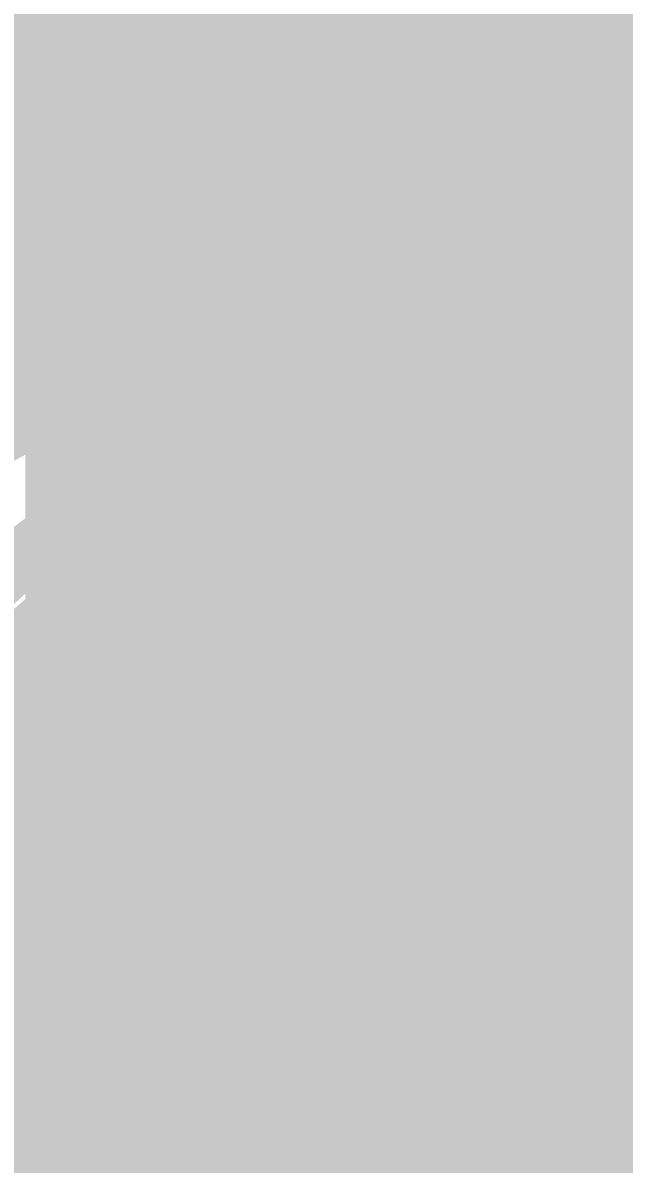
# Model space of a CAD drawing. Header units: inches. Extents: x -0.355 to 0.355, y -0.355 to 0.355.
# Drawn here: x -0.00402 to 0.01549, y 0.10452 to 0.14153 of the extents above; entities that cross this region are included whole.
import ezdxf

# ---------------------------------------------------------------- set-up
doc = ezdxf.new("R2010")
doc.units = ezdxf.units.IN
doc.header["$MEASUREMENT"] = 0
for name, color, linetype in [('BottomLayer', 5, 'Continuous'), ('BottomPaste', 16, 'Continuous'), ('BottomSolder', 6, 'Continuous'), ('Mechanical15', 56, 'Continuous'), ('TopLayer', 1, 'Continuous'), ('TopOverlay', 2, 'Continuous'), ('TopPaste', 8, 'Continuous'), ('TopSolder', 216, 'Continuous')]:
    doc.layers.add(name, color=color, linetype=linetype)
doc.styles.add('Arial', font='', dxfattribs={"height": 0.2})
doc.styles.get('Arial').set_extended_font_data('Arial')

# ---------------------------------------------------------------- blocks, each defined once
blk = doc.blocks.new('BF83112DW7_D_7_F_4_B_4')
at = {"layer": 'BottomLayer'}
blk.add_hatch(color=5, dxfattribs=at).paths.add_polyline_path([(0.106301, -0.011811), (0.13386, -0.011811), (0.13386, -0.035433), (0.106301, -0.035433)])
at = {"layer": 'BottomPaste'}
blk.add_hatch(color=16, dxfattribs=at).paths.add_polyline_path([(0.106301, -0.011811), (0.13386, -0.011811), (0.13386, -0.035433), (0.106301, -0.035433)])
at = {"layer": 'BottomSolder'}
blk.add_hatch(color=6, dxfattribs=at).paths.add_polyline_path([(0.102301, -0.007811), (0.13786, -0.007811), (0.13786, -0.039433), (0.102301, -0.039433)])
blk = doc.blocks.new('TP__0_5__8')
at = {"layer": 'Mechanical15'}
h = blk.add_hatch(color=56, dxfattribs=at)
edge = h.paths.add_edge_path()
edge.add_arc((0, 0), 0.001969, 0, 360)
at = {"layer": 'TopLayer'}
h = blk.add_hatch(color=1, dxfattribs=at)
edge = h.paths.add_edge_path()
edge.add_arc((0, 0), 0.009843, 0, 360)
at = {"layer": 'TopPaste'}
h = blk.add_hatch(color=8, dxfattribs=at)
edge = h.paths.add_edge_path()
edge.add_arc((0, 0), 0.009843, 0, 360)
at = {"layer": 'TopSolder'}
h = blk.add_hatch(color=216, dxfattribs=at)
edge = h.paths.add_edge_path()
edge.add_arc((0, 0), 0.013843, 0, 360)
at = {"layer": 'TopOverlay'}
for points in [[(0.014961, 0, 0.001969, 0.001969, 1), (-0.014961, 0, 0.001969, 0.001969, 1)], [(-0.015453, 0, 0.000984, 0.000984, 1), (-0.014469, 0, 0.000984, 0.000984, 1)], [(0.014469, 0, 0.000984, 0.000984, 1), (0.015453, 0, 0.000984, 0.000984, 1)]]:
    blk.add_lwpolyline(points, format="xyseb", close=True, dxfattribs=at)

msp = doc.modelspace()

# ---------------------------------------------------------------- linework, layer by layer
at = {"layer": 'BottomLayer'}
for points in [[(0.264103, -0.07874, 0.003937, 0.003937, -6.854099), (0.264103, 0.07874, 0.003937, 0.003937, 0)], [(-0.264103, 0.074803, 0.003937, 0.003937, -0.864689), (0.275591, -0.003937, 0.003937, 0.003937, 0)], [(-0.241465, 0.068054, 0.003937, 0.003937, -0.864689), (0.251969, -0.003937, 0.003937, 0.003937, 0)], [(0.009843, 0.125787, 0.003937, 0.003937, 0), (0.009843, 0.149017, 0.003937, 0.003937, 0)], [(-0.001969, 0.096458, 0.003937, 0.003937, 0), (-0.001969, 0.143703, 0.003937, 0.003937, 0)], [(-0.001969, 0.1435, 0.003937, 0.003937, 0), (0.009843, 0.1435, 0.003937, 0.003937, 0)], [(-0.001969, 0.143106, 0.003937, 0.003937, 0), (0.009843, 0.143106, 0.003937, 0.003937, 0)], [(-0.001969, 0.142712, 0.003937, 0.003937, 0), (0.009843, 0.142712, 0.003937, 0.003937, 0)], [(-0.001969, 0.142319, 0.003937, 0.003937, 0), (0.009843, 0.142319, 0.003937, 0.003937, 0)], [(-0.001969, 0.141925, 0.003937, 0.003937, 0), (0.009843, 0.141925, 0.003937, 0.003937, 0)], [(-0.001969, 0.141531, 0.003937, 0.003937, 0), (0.009843, 0.141531, 0.003937, 0.003937, 0)], [(-0.001969, 0.141138, 0.003937, 0.003937, 0), (0.009843, 0.141138, 0.003937, 0.003937, 0)], [(-0.001969, 0.140744, 0.003937, 0.003937, 0), (0.009843, 0.140744, 0.003937, 0.003937, 0)], [(-0.001969, 0.14035, 0.003937, 0.003937, 0), (0.009843, 0.14035, 0.003937, 0.003937, 0)], [(-0.001969, 0.139957, 0.003937, 0.003937, 0), (0.009843, 0.139957, 0.003937, 0.003937, 0)], [(-0.001969, 0.139563, 0.003937, 0.003937, 0), (0.009843, 0.139563, 0.003937, 0.003937, 0)], [(-0.001969, 0.139169, 0.003937, 0.003937, 0), (0.009843, 0.139169, 0.003937, 0.003937, 0)], [(-0.001969, 0.138775, 0.003937, 0.003937, 0), (0.009843, 0.138775, 0.003937, 0.003937, 0)], [(-0.001969, 0.138382, 0.003937, 0.003937, 0), (0.009843, 0.138382, 0.003937, 0.003937, 0)], [(-0.001969, 0.137988, 0.003937, 0.003937, 0), (0.009843, 0.137988, 0.003937, 0.003937, 0)], [(-0.001969, 0.137594, 0.003937, 0.003937, 0), (0.009843, 0.137594, 0.003937, 0.003937, 0)], [(-0.001969, 0.137201, 0.003937, 0.003937, 0), (0.009843, 0.137201, 0.003937, 0.003937, 0)], [(-0.001969, 0.136807, 0.003937, 0.003937, 0), (0.009843, 0.136807, 0.003937, 0.003937, 0)], [(-0.001969, 0.136413, 0.003937, 0.003937, 0), (0.009843, 0.136413, 0.003937, 0.003937, 0)], [(-0.001969, 0.13602, 0.003937, 0.003937, 0), (0.009843, 0.13602, 0.003937, 0.003937, 0)], [(-0.001969, 0.135626, 0.003937, 0.003937, 0), (0.009843, 0.135626, 0.003937, 0.003937, 0)], [(-0.001969, 0.135232, 0.003937, 0.003937, 0), (0.009843, 0.135232, 0.003937, 0.003937, 0)], [(-0.001969, 0.134839, 0.003937, 0.003937, 0), (0.009843, 0.134839, 0.003937, 0.003937, 0)], [(-0.001969, 0.134445, 0.003937, 0.003937, 0), (0.009843, 0.134445, 0.003937, 0.003937, 0)], [(-0.001969, 0.134051, 0.003937, 0.003937, 0), (0.009843, 0.134051, 0.003937, 0.003937, 0)], [(-0.001969, 0.133657, 0.003937, 0.003937, 0), (0.009843, 0.133657, 0.003937, 0.003937, 0)], [(-0.001969, 0.133264, 0.003937, 0.003937, 0), (0.009843, 0.133264, 0.003937, 0.003937, 0)], [(-0.001969, 0.13287, 0.003937, 0.003937, 0), (0.009843, 0.13287, 0.003937, 0.003937, 0)], [(-0.001969, 0.132476, 0.003937, 0.003937, 0), (0.009843, 0.132476, 0.003937, 0.003937, 0)], [(-0.001969, 0.132083, 0.003937, 0.003937, 0), (0.009843, 0.132083, 0.003937, 0.003937, 0)], [(-0.001969, 0.131689, 0.003937, 0.003937, 0), (0.009843, 0.131689, 0.003937, 0.003937, 0)], [(-0.001969, 0.131295, 0.003937, 0.003937, 0), (0.009843, 0.131295, 0.003937, 0.003937, 0)], [(-0.001969, 0.130902, 0.003937, 0.003937, 0), (0.009843, 0.130902, 0.003937, 0.003937, 0)], [(-0.001969, 0.130508, 0.003937, 0.003937, 0), (0.009843, 0.130508, 0.003937, 0.003937, 0)], [(-0.001969, 0.130114, 0.003937, 0.003937, 0), (0.009843, 0.130114, 0.003937, 0.003937, 0)], [(-0.001969, 0.12972, 0.003937, 0.003937, 0), (0.009843, 0.12972, 0.003937, 0.003937, 0)], [(-0.001969, 0.129327, 0.003937, 0.003937, 0), (0.009843, 0.129327, 0.003937, 0.003937, 0)], [(-0.001969, 0.128933, 0.003937, 0.003937, 0), (0.009843, 0.128933, 0.003937, 0.003937, 0)], [(-0.001969, 0.128539, 0.003937, 0.003937, 0), (0.009843, 0.128539, 0.003937, 0.003937, 0)], [(-0.001969, 0.128146, 0.003937, 0.003937, 0), (0.009843, 0.128146, 0.003937, 0.003937, 0)], [(-0.001969, 0.127752, 0.003937, 0.003937, 0), (0.009843, 0.127752, 0.003937, 0.003937, 0)], [(-0.001969, 0.127358, 0.003937, 0.003937, 0), (0.009843, 0.127358, 0.003937, 0.003937, 0)], [(-0.001969, 0.126965, 0.003937, 0.003937, 0), (0.009843, 0.126965, 0.003937, 0.003937, 0)], [(-0.001969, 0.126571, 0.003937, 0.003937, 0), (0.009843, 0.126571, 0.003937, 0.003937, 0)], [(-0.001969, 0.126177, 0.003937, 0.003937, 0), (0.009843, 0.126177, 0.003937, 0.003937, 0)], [(-0.001969, 0.125783, 0.003937, 0.003937, 0), (0.009839, 0.125783, 0.003937, 0.003937, 0)], [(0.005906, 0.116143, 0.003937, 0.003937, -0.196264), (0.009843, 0.125787, 0.003937, 0.003937, 0)], [(0.005906, 0.116143, 0.003937, 0.003937, -0.196264), (0.009843, 0.125787, 0.003937, 0.003937, 0)], [(-0.001969, 0.12539, 0.003937, 0.003937, 0), (0.009468, 0.12539, 0.003937, 0.003937, 0)], [(-0.001969, 0.124996, 0.003937, 0.003937, 0), (0.009125, 0.124996, 0.003937, 0.003937, 0)], [(-0.001969, 0.124602, 0.003937, 0.003937, 0), (0.008807, 0.124602, 0.003937, 0.003937, 0)], [(-0.001969, 0.124209, 0.003937, 0.003937, 0), (0.008512, 0.124209, 0.003937, 0.003937, 0)], [(-0.001969, 0.123815, 0.003937, 0.003937, 0), (0.008238, 0.123815, 0.003937, 0.003937, 0)], [(-0.001969, 0.123421, 0.003937, 0.003937, 0), (0.007984, 0.123421, 0.003937, 0.003937, 0)], [(-0.001969, 0.123027, 0.003937, 0.003937, 0), (0.007748, 0.123027, 0.003937, 0.003937, 0)], [(-0.001969, 0.122634, 0.003937, 0.003937, 0), (0.00753, 0.122634, 0.003937, 0.003937, 0)], [(-0.001969, 0.12224, 0.003937, 0.003937, 0), (0.007328, 0.12224, 0.003937, 0.003937, 0)], [(-0.001969, 0.121846, 0.003937, 0.003937, 0), (0.007141, 0.121846, 0.003937, 0.003937, 0)], [(-0.001969, 0.121453, 0.003937, 0.003937, 0), (0.006969, 0.121453, 0.003937, 0.003937, 0)], [(-0.001969, 0.121059, 0.003937, 0.003937, 0), (0.006812, 0.121059, 0.003937, 0.003937, 0)], [(-0.001969, 0.120665, 0.003937, 0.003937, 0), (0.006669, 0.120665, 0.003937, 0.003937, 0)], [(-0.001969, 0.120272, 0.003937, 0.003937, 0), (0.006538, 0.120272, 0.003937, 0.003937, 0)], [(-0.001969, 0.119878, 0.003937, 0.003937, 0), (0.006421, 0.119878, 0.003937, 0.003937, 0)], [(-0.001969, 0.119484, 0.003937, 0.003937, 0), (0.006317, 0.119484, 0.003937, 0.003937, 0)], [(-0.001969, 0.119091, 0.003937, 0.003937, 0), (0.006224, 0.119091, 0.003937, 0.003937, 0)], [(-0.001969, 0.118697, 0.003937, 0.003937, 0), (0.006144, 0.118697, 0.003937, 0.003937, 0)], [(-0.001969, 0.118303, 0.003937, 0.003937, 0), (0.006076, 0.118303, 0.003937, 0.003937, 0)], [(-0.001969, 0.117909, 0.003937, 0.003937, 0), (0.006019, 0.117909, 0.003937, 0.003937, 0)], [(-0.001969, 0.117516, 0.003937, 0.003937, 0), (0.005974, 0.117516, 0.003937, 0.003937, 0)], [(-0.001969, 0.117122, 0.003937, 0.003937, 0), (0.00594, 0.117122, 0.003937, 0.003937, 0)], [(-0.001969, 0.116728, 0.003937, 0.003937, 0), (0.005918, 0.116728, 0.003937, 0.003937, 0)], [(-0.001969, 0.116335, 0.003937, 0.003937, 0), (0.005907, 0.116335, 0.003937, 0.003937, 0)], [(0.005906, 0.019686, 0.003937, 0.003937, 0), (0.005906, 0.116143, 0.003937, 0.003937, 0)], [(-0.001969, 0.115941, 0.003937, 0.003937, 0), (0.005906, 0.115941, 0.003937, 0.003937, 0)], [(-0.001969, 0.115547, 0.003937, 0.003937, 0), (0.005906, 0.115547, 0.003937, 0.003937, 0)], [(-0.001969, 0.115154, 0.003937, 0.003937, 0), (0.005906, 0.115154, 0.003937, 0.003937, 0)], [(-0.001969, 0.11476, 0.003937, 0.003937, 0), (0.005906, 0.11476, 0.003937, 0.003937, 0)], [(-0.001969, 0.114366, 0.003937, 0.003937, 0), (0.005906, 0.114366, 0.003937, 0.003937, 0)], [(-0.001969, 0.113972, 0.003937, 0.003937, 0), (0.005906, 0.113972, 0.003937, 0.003937, 0)], [(-0.001969, 0.113579, 0.003937, 0.003937, 0), (0.005906, 0.113579, 0.003937, 0.003937, 0)], [(-0.001969, 0.113185, 0.003937, 0.003937, 0), (0.005906, 0.113185, 0.003937, 0.003937, 0)], [(-0.001969, 0.112791, 0.003937, 0.003937, 0), (0.005906, 0.112791, 0.003937, 0.003937, 0)], [(-0.001969, 0.112398, 0.003937, 0.003937, 0), (0.005906, 0.112398, 0.003937, 0.003937, 0)], [(-0.001969, 0.112004, 0.003937, 0.003937, 0), (0.005906, 0.112004, 0.003937, 0.003937, 0)], [(-0.001969, 0.11161, 0.003937, 0.003937, 0), (0.005906, 0.11161, 0.003937, 0.003937, 0)], [(-0.001969, 0.111216, 0.003937, 0.003937, 0), (0.005906, 0.111216, 0.003937, 0.003937, 0)], [(-0.001969, 0.110823, 0.003937, 0.003937, 0), (0.005906, 0.110823, 0.003937, 0.003937, 0)], [(-0.001969, 0.110429, 0.003937, 0.003937, 0), (0.005906, 0.110429, 0.003937, 0.003937, 0)], [(-0.001969, 0.110035, 0.003937, 0.003937, 0), (0.005906, 0.110035, 0.003937, 0.003937, 0)], [(-0.001969, 0.109642, 0.003937, 0.003937, 0), (0.005906, 0.109642, 0.003937, 0.003937, 0)], [(-0.001969, 0.109248, 0.003937, 0.003937, 0), (0.005906, 0.109248, 0.003937, 0.003937, 0)], [(-0.001969, 0.108854, 0.003937, 0.003937, 0), (0.005906, 0.108854, 0.003937, 0.003937, 0)], [(-0.001969, 0.108461, 0.003937, 0.003937, 0), (0.005906, 0.108461, 0.003937, 0.003937, 0)], [(-0.001969, 0.108067, 0.003937, 0.003937, 0), (0.005906, 0.108067, 0.003937, 0.003937, 0)], [(-0.001969, 0.107673, 0.003937, 0.003937, 0), (0.005906, 0.107673, 0.003937, 0.003937, 0)], [(-0.001969, 0.107279, 0.003937, 0.003937, 0), (0.005906, 0.107279, 0.003937, 0.003937, 0)], [(-0.001969, 0.106886, 0.003937, 0.003937, 0), (0.005906, 0.106886, 0.003937, 0.003937, 0)], [(-0.001969, 0.106492, 0.003937, 0.003937, 0), (0.005906, 0.106492, 0.003937, 0.003937, 0)], [(-0.001969, 0.106098, 0.003937, 0.003937, 0), (0.005906, 0.106098, 0.003937, 0.003937, 0)], [(-0.001969, 0.105705, 0.003937, 0.003937, 0), (0.005906, 0.105705, 0.003937, 0.003937, 0)], [(-0.001969, 0.105311, 0.003937, 0.003937, 0), (0.005906, 0.105311, 0.003937, 0.003937, 0)], [(-0.001969, 0.104917, 0.003937, 0.003937, 0), (0.005906, 0.104917, 0.003937, 0.003937, 0)], [(-0.001969, 0.104524, 0.003937, 0.003937, 0), (0.005906, 0.104524, 0.003937, 0.003937, 0)], [(-0.001969, 0.10413, 0.003937, 0.003937, 0), (0.005906, 0.10413, 0.003937, 0.003937, 0)], [(-0.001969, 0.103736, 0.003937, 0.003937, 0), (0.005906, 0.103736, 0.003937, 0.003937, 0)], [(-0.001969, 0.103343, 0.003937, 0.003937, 0), (0.005906, 0.103343, 0.003937, 0.003937, 0)], [(-0.001969, 0.102949, 0.003937, 0.003937, 0), (0.005906, 0.102949, 0.003937, 0.003937, 0)], [(-0.001969, 0.102555, 0.003937, 0.003937, 0), (0.005906, 0.102555, 0.003937, 0.003937, 0)]]:
    msp.add_lwpolyline(points, format="xyseb", dxfattribs=at)
for points in [[(-0.002953, 0.143106, 0.001969, 0.001969, 1), (-0.000984, 0.143106, 0.001969, 0.001969, 1)], [(0.008858, 0.143106, 0.001969, 0.001969, 1), (0.010827, 0.143106, 0.001969, 0.001969, 1)], [(-0.002953, 0.142712, 0.001969, 0.001969, 1), (-0.000984, 0.142712, 0.001969, 0.001969, 1)], [(0.008858, 0.142712, 0.001969, 0.001969, 1), (0.010827, 0.142712, 0.001969, 0.001969, 1)], [(-0.002953, 0.142319, 0.001969, 0.001969, 1), (-0.000984, 0.142319, 0.001969, 0.001969, 1)], [(0.008858, 0.142319, 0.001969, 0.001969, 1), (0.010827, 0.142319, 0.001969, 0.001969, 1)], [(-0.002953, 0.141925, 0.001969, 0.001969, 1), (-0.000984, 0.141925, 0.001969, 0.001969, 1)], [(0.008858, 0.141925, 0.001969, 0.001969, 1), (0.010827, 0.141925, 0.001969, 0.001969, 1)], [(-0.002953, 0.141531, 0.001969, 0.001969, 1), (-0.000984, 0.141531, 0.001969, 0.001969, 1)], [(0.008858, 0.141531, 0.001969, 0.001969, 1), (0.010827, 0.141531, 0.001969, 0.001969, 1)], [(-0.002953, 0.141138, 0.001969, 0.001969, 1), (-0.000984, 0.141138, 0.001969, 0.001969, 1)], [(0.008858, 0.141138, 0.001969, 0.001969, 1), (0.010827, 0.141138, 0.001969, 0.001969, 1)], [(-0.002953, 0.140744, 0.001969, 0.001969, 1), (-0.000984, 0.140744, 0.001969, 0.001969, 1)], [(0.008858, 0.140744, 0.001969, 0.001969, 1), (0.010827, 0.140744, 0.001969, 0.001969, 1)], [(-0.002953, 0.14035, 0.001969, 0.001969, 1), (-0.000984, 0.14035, 0.001969, 0.001969, 1)], [(0.008858, 0.14035, 0.001969, 0.001969, 1), (0.010827, 0.14035, 0.001969, 0.001969, 1)], [(-0.002953, 0.139957, 0.001969, 0.001969, 1), (-0.000984, 0.139957, 0.001969, 0.001969, 1)], [(0.008858, 0.139957, 0.001969, 0.001969, 1), (0.010827, 0.139957, 0.001969, 0.001969, 1)], [(-0.002953, 0.139563, 0.001969, 0.001969, 1), (-0.000984, 0.139563, 0.001969, 0.001969, 1)], [(0.008858, 0.139563, 0.001969, 0.001969, 1), (0.010827, 0.139563, 0.001969, 0.001969, 1)], [(-0.002953, 0.139169, 0.001969, 0.001969, 1), (-0.000984, 0.139169, 0.001969, 0.001969, 1)], [(0.008858, 0.139169, 0.001969, 0.001969, 1), (0.010827, 0.139169, 0.001969, 0.001969, 1)], [(-0.002953, 0.138775, 0.001969, 0.001969, 1), (-0.000984, 0.138775, 0.001969, 0.001969, 1)], [(0.008858, 0.138775, 0.001969, 0.001969, 1), (0.010827, 0.138775, 0.001969, 0.001969, 1)], [(-0.002953, 0.138382, 0.001969, 0.001969, 1), (-0.000984, 0.138382, 0.001969, 0.001969, 1)], [(0.008858, 0.138382, 0.001969, 0.001969, 1), (0.010827, 0.138382, 0.001969, 0.001969, 1)], [(-0.002953, 0.137988, 0.001969, 0.001969, 1), (-0.000984, 0.137988, 0.001969, 0.001969, 1)], [(0.008858, 0.137988, 0.001969, 0.001969, 1), (0.010827, 0.137988, 0.001969, 0.001969, 1)], [(-0.002953, 0.137594, 0.001969, 0.001969, 1), (-0.000984, 0.137594, 0.001969, 0.001969, 1)], [(0.008858, 0.137594, 0.001969, 0.001969, 1), (0.010827, 0.137594, 0.001969, 0.001969, 1)], [(-0.002953, 0.137201, 0.001969, 0.001969, 1), (-0.000984, 0.137201, 0.001969, 0.001969, 1)], [(0.008858, 0.137201, 0.001969, 0.001969, 1), (0.010827, 0.137201, 0.001969, 0.001969, 1)], [(-0.002953, 0.136807, 0.001969, 0.001969, 1), (-0.000984, 0.136807, 0.001969, 0.001969, 1)], [(0.008858, 0.136807, 0.001969, 0.001969, 1), (0.010827, 0.136807, 0.001969, 0.001969, 1)], [(-0.002953, 0.136413, 0.001969, 0.001969, 1), (-0.000984, 0.136413, 0.001969, 0.001969, 1)], [(0.008858, 0.136413, 0.001969, 0.001969, 1), (0.010827, 0.136413, 0.001969, 0.001969, 1)], [(-0.002953, 0.13602, 0.001969, 0.001969, 1), (-0.000984, 0.13602, 0.001969, 0.001969, 1)], [(0.008858, 0.13602, 0.001969, 0.001969, 1), (0.010827, 0.13602, 0.001969, 0.001969, 1)], [(-0.002953, 0.135626, 0.001969, 0.001969, 1), (-0.000984, 0.135626, 0.001969, 0.001969, 1)], [(0.008858, 0.135626, 0.001969, 0.001969, 1), (0.010827, 0.135626, 0.001969, 0.001969, 1)], [(-0.002953, 0.135232, 0.001969, 0.001969, 1), (-0.000984, 0.135232, 0.001969, 0.001969, 1)], [(0.008858, 0.135232, 0.001969, 0.001969, 1), (0.010827, 0.135232, 0.001969, 0.001969, 1)], [(-0.002953, 0.134839, 0.001969, 0.001969, 1), (-0.000984, 0.134839, 0.001969, 0.001969, 1)], [(0.008858, 0.134839, 0.001969, 0.001969, 1), (0.010827, 0.134839, 0.001969, 0.001969, 1)], [(-0.002953, 0.134445, 0.001969, 0.001969, 1), (-0.000984, 0.134445, 0.001969, 0.001969, 1)], [(0.008858, 0.134445, 0.001969, 0.001969, 1), (0.010827, 0.134445, 0.001969, 0.001969, 1)], [(-0.002953, 0.134051, 0.001969, 0.001969, 1), (-0.000984, 0.134051, 0.001969, 0.001969, 1)], [(0.008858, 0.134051, 0.001969, 0.001969, 1), (0.010827, 0.134051, 0.001969, 0.001969, 1)], [(-0.002953, 0.133657, 0.001969, 0.001969, 1), (-0.000984, 0.133657, 0.001969, 0.001969, 1)], [(0.008858, 0.133657, 0.001969, 0.001969, 1), (0.010827, 0.133657, 0.001969, 0.001969, 1)], [(-0.002953, 0.133264, 0.001969, 0.001969, 1), (-0.000984, 0.133264, 0.001969, 0.001969, 1)], [(0.008858, 0.133264, 0.001969, 0.001969, 1), (0.010827, 0.133264, 0.001969, 0.001969, 1)], [(-0.002953, 0.13287, 0.001969, 0.001969, 1), (-0.000984, 0.13287, 0.001969, 0.001969, 1)], [(0.008858, 0.13287, 0.001969, 0.001969, 1), (0.010827, 0.13287, 0.001969, 0.001969, 1)], [(-0.002953, 0.132476, 0.001969, 0.001969, 1), (-0.000984, 0.132476, 0.001969, 0.001969, 1)], [(0.008858, 0.132476, 0.001969, 0.001969, 1), (0.010827, 0.132476, 0.001969, 0.001969, 1)], [(-0.002953, 0.132083, 0.001969, 0.001969, 1), (-0.000984, 0.132083, 0.001969, 0.001969, 1)], [(0.008858, 0.132083, 0.001969, 0.001969, 1), (0.010827, 0.132083, 0.001969, 0.001969, 1)], [(-0.002953, 0.131689, 0.001969, 0.001969, 1), (-0.000984, 0.131689, 0.001969, 0.001969, 1)], [(0.008858, 0.131689, 0.001969, 0.001969, 1), (0.010827, 0.131689, 0.001969, 0.001969, 1)], [(-0.002953, 0.131295, 0.001969, 0.001969, 1), (-0.000984, 0.131295, 0.001969, 0.001969, 1)], [(0.008858, 0.131295, 0.001969, 0.001969, 1), (0.010827, 0.131295, 0.001969, 0.001969, 1)], [(-0.002953, 0.130902, 0.001969, 0.001969, 1), (-0.000984, 0.130902, 0.001969, 0.001969, 1)], [(0.008858, 0.130902, 0.001969, 0.001969, 1), (0.010827, 0.130902, 0.001969, 0.001969, 1)], [(-0.002953, 0.130508, 0.001969, 0.001969, 1), (-0.000984, 0.130508, 0.001969, 0.001969, 1)], [(0.008858, 0.130508, 0.001969, 0.001969, 1), (0.010827, 0.130508, 0.001969, 0.001969, 1)], [(-0.002953, 0.130114, 0.001969, 0.001969, 1), (-0.000984, 0.130114, 0.001969, 0.001969, 1)], [(0.008858, 0.130114, 0.001969, 0.001969, 1), (0.010827, 0.130114, 0.001969, 0.001969, 1)], [(-0.002953, 0.12972, 0.001969, 0.001969, 1), (-0.000984, 0.12972, 0.001969, 0.001969, 1)], [(0.008858, 0.12972, 0.001969, 0.001969, 1), (0.010827, 0.12972, 0.001969, 0.001969, 1)], [(-0.002953, 0.129327, 0.001969, 0.001969, 1), (-0.000984, 0.129327, 0.001969, 0.001969, 1)], [(0.008858, 0.129327, 0.001969, 0.001969, 1), (0.010827, 0.129327, 0.001969, 0.001969, 1)], [(-0.002953, 0.128933, 0.001969, 0.001969, 1), (-0.000984, 0.128933, 0.001969, 0.001969, 1)], [(0.008858, 0.128933, 0.001969, 0.001969, 1), (0.010827, 0.128933, 0.001969, 0.001969, 1)], [(-0.002953, 0.128539, 0.001969, 0.001969, 1), (-0.000984, 0.128539, 0.001969, 0.001969, 1)], [(0.008858, 0.128539, 0.001969, 0.001969, 1), (0.010827, 0.128539, 0.001969, 0.001969, 1)], [(-0.002953, 0.128146, 0.001969, 0.001969, 1), (-0.000984, 0.128146, 0.001969, 0.001969, 1)], [(0.008858, 0.128146, 0.001969, 0.001969, 1), (0.010827, 0.128146, 0.001969, 0.001969, 1)], [(-0.002953, 0.127752, 0.001969, 0.001969, 1), (-0.000984, 0.127752, 0.001969, 0.001969, 1)], [(0.008858, 0.127752, 0.001969, 0.001969, 1), (0.010827, 0.127752, 0.001969, 0.001969, 1)], [(-0.002953, 0.127358, 0.001969, 0.001969, 1), (-0.000984, 0.127358, 0.001969, 0.001969, 1)], [(0.008858, 0.127358, 0.001969, 0.001969, 1), (0.010827, 0.127358, 0.001969, 0.001969, 1)], [(-0.002953, 0.126965, 0.001969, 0.001969, 1), (-0.000984, 0.126965, 0.001969, 0.001969, 1)], [(0.008858, 0.126965, 0.001969, 0.001969, 1), (0.010827, 0.126965, 0.001969, 0.001969, 1)], [(-0.002953, 0.126571, 0.001969, 0.001969, 1), (-0.000984, 0.126571, 0.001969, 0.001969, 1)], [(0.008858, 0.126571, 0.001969, 0.001969, 1), (0.010827, 0.126571, 0.001969, 0.001969, 1)], [(-0.002953, 0.126177, 0.001969, 0.001969, 1), (-0.000984, 0.126177, 0.001969, 0.001969, 1)], [(0.008858, 0.126177, 0.001969, 0.001969, 1), (0.010827, 0.126177, 0.001969, 0.001969, 1)], [(-0.002953, 0.125783, 0.001969, 0.001969, 1), (-0.000984, 0.125783, 0.001969, 0.001969, 1)], [(0.008855, 0.125783, 0.001969, 0.001969, 1), (0.010823, 0.125783, 0.001969, 0.001969, 1)], [(0.008858, 0.125787, 0.001969, 0.001969, 1), (0.010827, 0.125787, 0.001969, 0.001969, 1)], [(0.008858, 0.125787, 0.001969, 0.001969, 1), (0.010827, 0.125787, 0.001969, 0.001969, 1)], [(0.008858, 0.125787, 0.001969, 0.001969, 1), (0.010827, 0.125787, 0.001969, 0.001969, 1)], [(-0.002953, 0.12539, 0.001969, 0.001969, 1), (-0.000984, 0.12539, 0.001969, 0.001969, 1)], [(0.008484, 0.12539, 0.001969, 0.001969, 1), (0.010452, 0.12539, 0.001969, 0.001969, 1)], [(-0.002953, 0.124996, 0.001969, 0.001969, 1), (-0.000984, 0.124996, 0.001969, 0.001969, 1)], [(0.008141, 0.124996, 0.001969, 0.001969, 1), (0.01011, 0.124996, 0.001969, 0.001969, 1)], [(-0.002953, 0.124602, 0.001969, 0.001969, 1), (-0.000984, 0.124602, 0.001969, 0.001969, 1)], [(0.007823, 0.124602, 0.001969, 0.001969, 1), (0.009792, 0.124602, 0.001969, 0.001969, 1)], [(-0.002953, 0.124209, 0.001969, 0.001969, 1), (-0.000984, 0.124209, 0.001969, 0.001969, 1)], [(0.007528, 0.124209, 0.001969, 0.001969, 1), (0.009497, 0.124209, 0.001969, 0.001969, 1)], [(-0.002953, 0.123815, 0.001969, 0.001969, 1), (-0.000984, 0.123815, 0.001969, 0.001969, 1)], [(0.007254, 0.123815, 0.001969, 0.001969, 1), (0.009223, 0.123815, 0.001969, 0.001969, 1)], [(-0.002953, 0.123421, 0.001969, 0.001969, 1), (-0.000984, 0.123421, 0.001969, 0.001969, 1)], [(0.007, 0.123421, 0.001969, 0.001969, 1), (0.008968, 0.123421, 0.001969, 0.001969, 1)], [(-0.002953, 0.123027, 0.001969, 0.001969, 1), (-0.000984, 0.123027, 0.001969, 0.001969, 1)], [(0.006764, 0.123027, 0.001969, 0.001969, 1), (0.008733, 0.123027, 0.001969, 0.001969, 1)], [(-0.002953, 0.122634, 0.001969, 0.001969, 1), (-0.000984, 0.122634, 0.001969, 0.001969, 1)], [(0.006546, 0.122634, 0.001969, 0.001969, 1), (0.008514, 0.122634, 0.001969, 0.001969, 1)], [(-0.002953, 0.12224, 0.001969, 0.001969, 1), (-0.000984, 0.12224, 0.001969, 0.001969, 1)], [(0.006343, 0.12224, 0.001969, 0.001969, 1), (0.008312, 0.12224, 0.001969, 0.001969, 1)], [(-0.002953, 0.121846, 0.001969, 0.001969, 1), (-0.000984, 0.121846, 0.001969, 0.001969, 1)], [(0.006157, 0.121846, 0.001969, 0.001969, 1), (0.008125, 0.121846, 0.001969, 0.001969, 1)], [(-0.002953, 0.121453, 0.001969, 0.001969, 1), (-0.000984, 0.121453, 0.001969, 0.001969, 1)], [(0.005985, 0.121453, 0.001969, 0.001969, 1), (0.007954, 0.121453, 0.001969, 0.001969, 1)], [(-0.002953, 0.121059, 0.001969, 0.001969, 1), (-0.000984, 0.121059, 0.001969, 0.001969, 1)], [(0.005828, 0.121059, 0.001969, 0.001969, 1), (0.007796, 0.121059, 0.001969, 0.001969, 1)], [(-0.002953, 0.120665, 0.001969, 0.001969, 1), (-0.000984, 0.120665, 0.001969, 0.001969, 1)], [(0.005684, 0.120665, 0.001969, 0.001969, 1), (0.007653, 0.120665, 0.001969, 0.001969, 1)], [(-0.002953, 0.120272, 0.001969, 0.001969, 1), (-0.000984, 0.120272, 0.001969, 0.001969, 1)], [(0.005554, 0.120272, 0.001969, 0.001969, 1), (0.007523, 0.120272, 0.001969, 0.001969, 1)], [(-0.002953, 0.119878, 0.001969, 0.001969, 1), (-0.000984, 0.119878, 0.001969, 0.001969, 1)], [(0.005437, 0.119878, 0.001969, 0.001969, 1), (0.007405, 0.119878, 0.001969, 0.001969, 1)], [(-0.002953, 0.119484, 0.001969, 0.001969, 1), (-0.000984, 0.119484, 0.001969, 0.001969, 1)], [(0.005332, 0.119484, 0.001969, 0.001969, 1), (0.007301, 0.119484, 0.001969, 0.001969, 1)], [(-0.002953, 0.119091, 0.001969, 0.001969, 1), (-0.000984, 0.119091, 0.001969, 0.001969, 1)], [(0.00524, 0.119091, 0.001969, 0.001969, 1), (0.007208, 0.119091, 0.001969, 0.001969, 1)], [(-0.002953, 0.118697, 0.001969, 0.001969, 1), (-0.000984, 0.118697, 0.001969, 0.001969, 1)], [(0.00516, 0.118697, 0.001969, 0.001969, 1), (0.007128, 0.118697, 0.001969, 0.001969, 1)], [(-0.002953, 0.118303, 0.001969, 0.001969, 1), (-0.000984, 0.118303, 0.001969, 0.001969, 1)], [(0.005092, 0.118303, 0.001969, 0.001969, 1), (0.00706, 0.118303, 0.001969, 0.001969, 1)], [(-0.002953, 0.117909, 0.001969, 0.001969, 1), (-0.000984, 0.117909, 0.001969, 0.001969, 1)], [(0.005035, 0.117909, 0.001969, 0.001969, 1), (0.007003, 0.117909, 0.001969, 0.001969, 1)], [(-0.002953, 0.117516, 0.001969, 0.001969, 1), (-0.000984, 0.117516, 0.001969, 0.001969, 1)], [(0.00499, 0.117516, 0.001969, 0.001969, 1), (0.006958, 0.117516, 0.001969, 0.001969, 1)], [(-0.002953, 0.117122, 0.001969, 0.001969, 1), (-0.000984, 0.117122, 0.001969, 0.001969, 1)], [(0.004956, 0.117122, 0.001969, 0.001969, 1), (0.006925, 0.117122, 0.001969, 0.001969, 1)], [(-0.002953, 0.116728, 0.001969, 0.001969, 1), (-0.000984, 0.116728, 0.001969, 0.001969, 1)], [(0.004934, 0.116728, 0.001969, 0.001969, 1), (0.006902, 0.116728, 0.001969, 0.001969, 1)], [(-0.002953, 0.116335, 0.001969, 0.001969, 1), (-0.000984, 0.116335, 0.001969, 0.001969, 1)], [(0.004921, 0.116143, 0.001969, 0.001969, 1), (0.00689, 0.116143, 0.001969, 0.001969, 1)], [(0.004921, 0.116143, 0.001969, 0.001969, 1), (0.00689, 0.116143, 0.001969, 0.001969, 1)], [(0.004921, 0.116143, 0.001969, 0.001969, 1), (0.00689, 0.116143, 0.001969, 0.001969, 1)], [(0.004923, 0.116335, 0.001969, 0.001969, 1), (0.006891, 0.116335, 0.001969, 0.001969, 1)], [(-0.002953, 0.115941, 0.001969, 0.001969, 1), (-0.000984, 0.115941, 0.001969, 0.001969, 1)], [(0.004921, 0.115941, 0.001969, 0.001969, 1), (0.00689, 0.115941, 0.001969, 0.001969, 1)], [(-0.002953, 0.115547, 0.001969, 0.001969, 1), (-0.000984, 0.115547, 0.001969, 0.001969, 1)], [(0.004921, 0.115547, 0.001969, 0.001969, 1), (0.00689, 0.115547, 0.001969, 0.001969, 1)], [(-0.002953, 0.115154, 0.001969, 0.001969, 1), (-0.000984, 0.115154, 0.001969, 0.001969, 1)], [(0.004921, 0.115154, 0.001969, 0.001969, 1), (0.00689, 0.115154, 0.001969, 0.001969, 1)], [(-0.002953, 0.11476, 0.001969, 0.001969, 1), (-0.000984, 0.11476, 0.001969, 0.001969, 1)], [(0.004921, 0.11476, 0.001969, 0.001969, 1), (0.00689, 0.11476, 0.001969, 0.001969, 1)], [(-0.002953, 0.114366, 0.001969, 0.001969, 1), (-0.000984, 0.114366, 0.001969, 0.001969, 1)], [(0.004921, 0.114366, 0.001969, 0.001969, 1), (0.00689, 0.114366, 0.001969, 0.001969, 1)], [(-0.002953, 0.113972, 0.001969, 0.001969, 1), (-0.000984, 0.113972, 0.001969, 0.001969, 1)], [(0.004921, 0.113972, 0.001969, 0.001969, 1), (0.00689, 0.113972, 0.001969, 0.001969, 1)], [(-0.002953, 0.113579, 0.001969, 0.001969, 1), (-0.000984, 0.113579, 0.001969, 0.001969, 1)], [(0.004921, 0.113579, 0.001969, 0.001969, 1), (0.00689, 0.113579, 0.001969, 0.001969, 1)], [(-0.002953, 0.113185, 0.001969, 0.001969, 1), (-0.000984, 0.113185, 0.001969, 0.001969, 1)], [(0.004921, 0.113185, 0.001969, 0.001969, 1), (0.00689, 0.113185, 0.001969, 0.001969, 1)], [(-0.002953, 0.112791, 0.001969, 0.001969, 1), (-0.000984, 0.112791, 0.001969, 0.001969, 1)], [(0.004921, 0.112791, 0.001969, 0.001969, 1), (0.00689, 0.112791, 0.001969, 0.001969, 1)], [(-0.002953, 0.112398, 0.001969, 0.001969, 1), (-0.000984, 0.112398, 0.001969, 0.001969, 1)], [(0.004921, 0.112398, 0.001969, 0.001969, 1), (0.00689, 0.112398, 0.001969, 0.001969, 1)], [(-0.002953, 0.112004, 0.001969, 0.001969, 1), (-0.000984, 0.112004, 0.001969, 0.001969, 1)], [(0.004921, 0.112004, 0.001969, 0.001969, 1), (0.00689, 0.112004, 0.001969, 0.001969, 1)], [(-0.002953, 0.11161, 0.001969, 0.001969, 1), (-0.000984, 0.11161, 0.001969, 0.001969, 1)], [(0.004921, 0.11161, 0.001969, 0.001969, 1), (0.00689, 0.11161, 0.001969, 0.001969, 1)], [(-0.002953, 0.111216, 0.001969, 0.001969, 1), (-0.000984, 0.111216, 0.001969, 0.001969, 1)], [(0.004921, 0.111216, 0.001969, 0.001969, 1), (0.00689, 0.111216, 0.001969, 0.001969, 1)], [(-0.002953, 0.110823, 0.001969, 0.001969, 1), (-0.000984, 0.110823, 0.001969, 0.001969, 1)], [(0.004921, 0.110823, 0.001969, 0.001969, 1), (0.00689, 0.110823, 0.001969, 0.001969, 1)], [(-0.002953, 0.110429, 0.001969, 0.001969, 1), (-0.000984, 0.110429, 0.001969, 0.001969, 1)], [(0.004921, 0.110429, 0.001969, 0.001969, 1), (0.00689, 0.110429, 0.001969, 0.001969, 1)], [(-0.002953, 0.110035, 0.001969, 0.001969, 1), (-0.000984, 0.110035, 0.001969, 0.001969, 1)], [(0.004921, 0.110035, 0.001969, 0.001969, 1), (0.00689, 0.110035, 0.001969, 0.001969, 1)], [(-0.002953, 0.109642, 0.001969, 0.001969, 1), (-0.000984, 0.109642, 0.001969, 0.001969, 1)], [(0.004921, 0.109642, 0.001969, 0.001969, 1), (0.00689, 0.109642, 0.001969, 0.001969, 1)], [(-0.002953, 0.109248, 0.001969, 0.001969, 1), (-0.000984, 0.109248, 0.001969, 0.001969, 1)], [(0.004921, 0.109248, 0.001969, 0.001969, 1), (0.00689, 0.109248, 0.001969, 0.001969, 1)], [(-0.002953, 0.108854, 0.001969, 0.001969, 1), (-0.000984, 0.108854, 0.001969, 0.001969, 1)], [(0.004921, 0.108854, 0.001969, 0.001969, 1), (0.00689, 0.108854, 0.001969, 0.001969, 1)], [(-0.002953, 0.108461, 0.001969, 0.001969, 1), (-0.000984, 0.108461, 0.001969, 0.001969, 1)], [(0.004921, 0.108461, 0.001969, 0.001969, 1), (0.00689, 0.108461, 0.001969, 0.001969, 1)], [(-0.002953, 0.108067, 0.001969, 0.001969, 1), (-0.000984, 0.108067, 0.001969, 0.001969, 1)], [(0.004921, 0.108067, 0.001969, 0.001969, 1), (0.00689, 0.108067, 0.001969, 0.001969, 1)], [(-0.002953, 0.107673, 0.001969, 0.001969, 1), (-0.000984, 0.107673, 0.001969, 0.001969, 1)], [(0.004921, 0.107673, 0.001969, 0.001969, 1), (0.00689, 0.107673, 0.001969, 0.001969, 1)], [(-0.002953, 0.107279, 0.001969, 0.001969, 1), (-0.000984, 0.107279, 0.001969, 0.001969, 1)], [(0.004921, 0.107279, 0.001969, 0.001969, 1), (0.00689, 0.107279, 0.001969, 0.001969, 1)], [(-0.002953, 0.106886, 0.001969, 0.001969, 1), (-0.000984, 0.106886, 0.001969, 0.001969, 1)], [(0.004921, 0.106886, 0.001969, 0.001969, 1), (0.00689, 0.106886, 0.001969, 0.001969, 1)], [(-0.002953, 0.106492, 0.001969, 0.001969, 1), (-0.000984, 0.106492, 0.001969, 0.001969, 1)], [(0.004921, 0.106492, 0.001969, 0.001969, 1), (0.00689, 0.106492, 0.001969, 0.001969, 1)], [(-0.002953, 0.106098, 0.001969, 0.001969, 1), (-0.000984, 0.106098, 0.001969, 0.001969, 1)], [(0.004921, 0.106098, 0.001969, 0.001969, 1), (0.00689, 0.106098, 0.001969, 0.001969, 1)], [(-0.002953, 0.105705, 0.001969, 0.001969, 1), (-0.000984, 0.105705, 0.001969, 0.001969, 1)], [(0.004921, 0.105705, 0.001969, 0.001969, 1), (0.00689, 0.105705, 0.001969, 0.001969, 1)], [(-0.002953, 0.105311, 0.001969, 0.001969, 1), (-0.000984, 0.105311, 0.001969, 0.001969, 1)], [(0.004921, 0.105311, 0.001969, 0.001969, 1), (0.00689, 0.105311, 0.001969, 0.001969, 1)], [(-0.002953, 0.104917, 0.001969, 0.001969, 1), (-0.000984, 0.104917, 0.001969, 0.001969, 1)], [(0.004921, 0.104917, 0.001969, 0.001969, 1), (0.00689, 0.104917, 0.001969, 0.001969, 1)], [(-0.002953, 0.104524, 0.001969, 0.001969, 1), (-0.000984, 0.104524, 0.001969, 0.001969, 1)], [(0.004921, 0.104524, 0.001969, 0.001969, 1), (0.00689, 0.104524, 0.001969, 0.001969, 1)], [(-0.002953, 0.10413, 0.001969, 0.001969, 1), (-0.000984, 0.10413, 0.001969, 0.001969, 1)], [(0.004921, 0.10413, 0.001969, 0.001969, 1), (0.00689, 0.10413, 0.001969, 0.001969, 1)], [(-0.002953, 0.103736, 0.001969, 0.001969, 1), (-0.000984, 0.103736, 0.001969, 0.001969, 1)], [(0.004921, 0.103736, 0.001969, 0.001969, 1), (0.00689, 0.103736, 0.001969, 0.001969, 1)], [(-0.002953, 0.103343, 0.001969, 0.001969, 1), (-0.000984, 0.103343, 0.001969, 0.001969, 1)], [(0.004921, 0.103343, 0.001969, 0.001969, 1), (0.00689, 0.103343, 0.001969, 0.001969, 1)], [(-0.002953, 0.102949, 0.001969, 0.001969, 1), (-0.000984, 0.102949, 0.001969, 0.001969, 1)], [(0.004921, 0.102949, 0.001969, 0.001969, 1), (0.00689, 0.102949, 0.001969, 0.001969, 1)]]:
    msp.add_lwpolyline(points, format="xyseb", close=True, dxfattribs=at)
at = {"layer": 'TopLayer'}
for points in [[(-0.025591, 0.121063, 0.007874, 0.007874, 0), (0.002953, 0.149606, 0.007874, 0.007874, 0)], [(-0.04308, 0.1435, 0.003937, 0.003937, 0), (0.029528, 0.1435, 0.003937, 0.003937, 0)], [(-0.043203, 0.143106, 0.003937, 0.003937, 0), (0.029528, 0.143106, 0.003937, 0.003937, 0)], [(-0.043338, 0.142712, 0.003937, 0.003937, 0), (0.029528, 0.142712, 0.003937, 0.003937, 0)], [(-0.043482, 0.142319, 0.003937, 0.003937, 0), (0.029528, 0.142319, 0.003937, 0.003937, 0)], [(-0.043638, 0.141925, 0.003937, 0.003937, 0), (0.029528, 0.141925, 0.003937, 0.003937, 0)], [(-0.043804, 0.141531, 0.003937, 0.003937, 0), (0.029528, 0.141531, 0.003937, 0.003937, 0)], [(-0.043981, 0.141138, 0.003937, 0.003937, 0), (0.029528, 0.141138, 0.003937, 0.003937, 0)], [(-0.044171, 0.140744, 0.003937, 0.003937, 0), (0.054134, 0.140744, 0.003937, 0.003937, 0)], [(-0.044373, 0.14035, 0.003937, 0.003937, 0), (0.054134, 0.14035, 0.003937, 0.003937, 0)], [(-0.044587, 0.139957, 0.003937, 0.003937, 0), (0.054134, 0.139957, 0.003937, 0.003937, 0)], [(-0.044814, 0.139563, 0.003937, 0.003937, 0), (0.054134, 0.139563, 0.003937, 0.003937, 0)], [(-0.045055, 0.139169, 0.003937, 0.003937, 0), (0.054134, 0.139169, 0.003937, 0.003937, 0)], [(-0.045311, 0.138775, 0.003937, 0.003937, 0), (0.054134, 0.138775, 0.003937, 0.003937, 0)], [(-0.045582, 0.138382, 0.003937, 0.003937, 0), (0.054134, 0.138382, 0.003937, 0.003937, 0)], [(-0.045869, 0.137988, 0.003937, 0.003937, 0), (0.054134, 0.137988, 0.003937, 0.003937, 0)], [(-0.046173, 0.137594, 0.003937, 0.003937, 0), (0.054134, 0.137594, 0.003937, 0.003937, 0)], [(-0.046496, 0.137201, 0.003937, 0.003937, 0), (0.054134, 0.137201, 0.003937, 0.003937, 0)], [(-0.034449, 0.136807, 0.003937, 0.003937, 0), (0.054134, 0.136807, 0.003937, 0.003937, 0)], [(-0.034449, 0.136413, 0.003937, 0.003937, 0), (0.054134, 0.136413, 0.003937, 0.003937, 0)], [(-0.034449, 0.13602, 0.003937, 0.003937, 0), (0.054134, 0.13602, 0.003937, 0.003937, 0)], [(-0.034449, 0.135626, 0.003937, 0.003937, 0), (0.054134, 0.135626, 0.003937, 0.003937, 0)], [(-0.034449, 0.135232, 0.003937, 0.003937, 0), (0.054134, 0.135232, 0.003937, 0.003937, 0)], [(-0.034449, 0.134839, 0.003937, 0.003937, 0), (0.054134, 0.134839, 0.003937, 0.003937, 0)], [(-0.034449, 0.134445, 0.003937, 0.003937, 0), (0.054134, 0.134445, 0.003937, 0.003937, 0)], [(-0.034449, 0.134051, 0.003937, 0.003937, 0), (0.054134, 0.134051, 0.003937, 0.003937, 0)], [(-0.034449, 0.133657, 0.003937, 0.003937, 0), (0.054134, 0.133657, 0.003937, 0.003937, 0)], [(-0.034449, 0.133264, 0.003937, 0.003937, 0), (0.054134, 0.133264, 0.003937, 0.003937, 0)], [(-0.034449, 0.13287, 0.003937, 0.003937, 0), (0.039957, 0.13287, 0.003937, 0.003937, 0)], [(-0.034449, 0.132476, 0.003937, 0.003937, 0), (0.036417, 0.132476, 0.003937, 0.003937, 0)], [(-0.034449, 0.132083, 0.003937, 0.003937, 0), (0.034829, 0.132083, 0.003937, 0.003937, 0)], [(-0.034449, 0.131689, 0.003937, 0.003937, 0), (0.002117, 0.131689, 0.003937, 0.003937, 0)], [(-0.014739, 0.113189, 0.003937, 0.003937, -0.765569), (0.0224, 0.12126, 0.003937, 0.003937, 0)], [(0.007726, 0.131689, 0.003937, 0.003937, 0), (0.033627, 0.131689, 0.003937, 0.003937, 0)], [(-0.034449, 0.131295, 0.003937, 0.003937, 0), (0.00012, 0.131295, 0.003937, 0.003937, 0)], [(0.009723, 0.131295, 0.003937, 0.003937, 0), (0.03263, 0.131295, 0.003937, 0.003937, 0)], [(-0.034449, 0.130902, 0.003937, 0.003937, 0), (-0.001237, 0.130902, 0.003937, 0.003937, 0)], [(0.01108, 0.130902, 0.003937, 0.003937, 0), (0.031766, 0.130902, 0.003937, 0.003937, 0)], [(-0.034449, 0.130508, 0.003937, 0.003937, 0), (-0.002324, 0.130508, 0.003937, 0.003937, 0)], [(0.012167, 0.130508, 0.003937, 0.003937, 0), (0.030997, 0.130508, 0.003937, 0.003937, 0)], [(-0.034449, 0.130114, 0.003937, 0.003937, 0), (-0.003249, 0.130114, 0.003937, 0.003937, 0)], [(0.013092, 0.130114, 0.003937, 0.003937, 0), (0.030302, 0.130114, 0.003937, 0.003937, 0)], [(-0.034449, 0.12972, 0.003937, 0.003937, 0), (-0.004062, 0.12972, 0.003937, 0.003937, 0)], [(0.013905, 0.12972, 0.003937, 0.003937, 0), (0.029667, 0.12972, 0.003937, 0.003937, 0)], [(-0.034449, 0.129327, 0.003937, 0.003937, 0), (-0.004791, 0.129327, 0.003937, 0.003937, 0)], [(0.014634, 0.129327, 0.003937, 0.003937, 0), (0.029082, 0.129327, 0.003937, 0.003937, 0)], [(-0.034449, 0.128933, 0.003937, 0.003937, 0), (-0.005455, 0.128933, 0.003937, 0.003937, 0)], [(0.015297, 0.128933, 0.003937, 0.003937, 0), (0.028538, 0.128933, 0.003937, 0.003937, 0)], [(0.015907, 0.128539, 0.003937, 0.003937, 0), (0.028031, 0.128539, 0.003937, 0.003937, 0)], [(0.016471, 0.128146, 0.003937, 0.003937, 0), (0.027556, 0.128146, 0.003937, 0.003937, 0)], [(0.016995, 0.127752, 0.003937, 0.003937, 0), (0.02711, 0.127752, 0.003937, 0.003937, 0)], [(0.004921, 0.093504, 0.003937, 0.003937, 0), (0.004921, 0.112205, 0.003937, 0.003937, 0)]]:
    msp.add_lwpolyline(points, format="xyseb", dxfattribs=at)
for points in [[(0.001133, 0.131689, 0.001969, 0.001969, 1), (0.003101, 0.131689, 0.001969, 0.001969, 1)], [(0.006742, 0.131689, 0.001969, 0.001969, 1), (0.00871, 0.131689, 0.001969, 0.001969, 1)], [(-0.000864, 0.131295, 0.001969, 0.001969, 1), (0.001104, 0.131295, 0.001969, 0.001969, 1)], [(0.008738, 0.131295, 0.001969, 0.001969, 1), (0.010707, 0.131295, 0.001969, 0.001969, 1)], [(-0.002221, 0.130902, 0.001969, 0.001969, 1), (-0.000253, 0.130902, 0.001969, 0.001969, 1)], [(0.010096, 0.130902, 0.001969, 0.001969, 1), (0.012064, 0.130902, 0.001969, 0.001969, 1)], [(-0.003308, 0.130508, 0.001969, 0.001969, 1), (-0.00134, 0.130508, 0.001969, 0.001969, 1)], [(0.011182, 0.130508, 0.001969, 0.001969, 1), (0.013151, 0.130508, 0.001969, 0.001969, 1)], [(-0.004233, 0.130114, 0.001969, 0.001969, 1), (-0.002265, 0.130114, 0.001969, 0.001969, 1)], [(0.012107, 0.130114, 0.001969, 0.001969, 1), (0.014076, 0.130114, 0.001969, 0.001969, 1)], [(-0.005046, 0.12972, 0.001969, 0.001969, 1), (-0.003078, 0.12972, 0.001969, 0.001969, 1)], [(0.01292, 0.12972, 0.001969, 0.001969, 1), (0.014889, 0.12972, 0.001969, 0.001969, 1)], [(-0.005776, 0.129327, 0.001969, 0.001969, 1), (-0.003807, 0.129327, 0.001969, 0.001969, 1)], [(0.01365, 0.129327, 0.001969, 0.001969, 1), (0.015618, 0.129327, 0.001969, 0.001969, 1)], [(-0.006439, 0.128933, 0.001969, 0.001969, 1), (-0.004471, 0.128933, 0.001969, 0.001969, 1)], [(0.014313, 0.128933, 0.001969, 0.001969, 1), (0.016282, 0.128933, 0.001969, 0.001969, 1)], [(0.014923, 0.128539, 0.001969, 0.001969, 1), (0.016891, 0.128539, 0.001969, 0.001969, 1)], [(0.015486, 0.128146, 0.001969, 0.001969, 1), (0.017455, 0.128146, 0.001969, 0.001969, 1)], [(0.016011, 0.127752, 0.001969, 0.001969, 1), (0.01798, 0.127752, 0.001969, 0.001969, 1)], [(0.003937, 0.112205, 0.001969, 0.001969, 1), (0.005906, 0.112205, 0.001969, 0.001969, 1)]]:
    msp.add_lwpolyline(points, format="xyseb", close=True, dxfattribs=at)
at = {"layer": 'TopOverlay'}
msp.add_lwpolyline([(0.255906, 0, 0.005118, 0.005118, 1), (-0.255906, 0, 0.005118, 0.005118, 1)], format="xyseb", close=True, dxfattribs=at)

# ---------------------------------------------------------------- block references
at = {"rotation": 90}
for name, p in [('BF83112DW7_D_7_F_4_B_4', (0, 0)), ('TP__0_5__8', (0.004921, 0.112205))]:
    msp.add_blockref(name, p, dxfattribs=at)

# ---------------------------------------------------------------- texts
at = {"layer": 'TopOverlay', "style": 'Arial'}
msp.add_text('TP8', height=0.007874, dxfattribs=at).set_placement((-0.005339, 0.107968))

doc.saveas('drawing.dxf')
